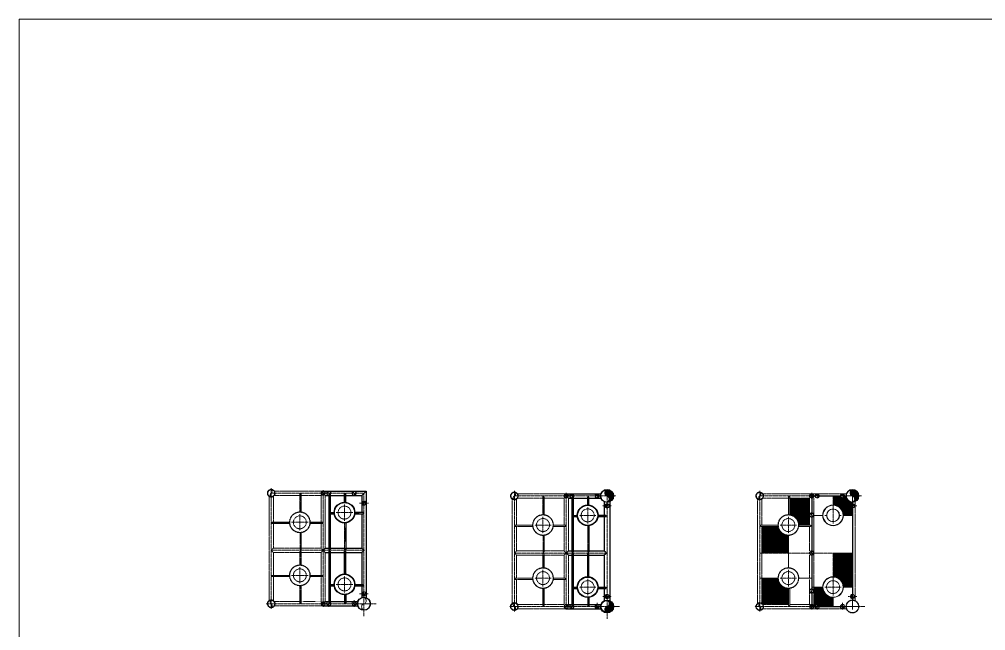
# Model space of a CAD drawing. Header units: inches. Extents: x -18249 to 140262, y -20124 to 30200.
# Drawn here: x -18249 to 19697, y 6185 to 30200 of the extents above; entities that cross this region are included whole.
import ezdxf

# ---------------------------------------------------------------- set-up
doc = ezdxf.new("R2010")
doc.units = ezdxf.units.IN
doc.header["$LTSCALE"] = 5
doc.header["$MEASUREMENT"] = 0
for name, pattern in [('CENTER', [2, 1.25, -0.25, 0.25, -0.25]), ('HIDDEN', [0.375, 0.25, -0.125]), ('PHANTOM2', [1.25, 0.625, -0.125, 0.125, -0.125, 0.125, -0.125])]:
    doc.linetypes.add(name, pattern=pattern)
for name, color, linetype, lineweight in [('CENTER LINE', 1, 'CENTER', 0), ('EXISTING', 8, 'PHANTOM2', 0), ('HATCH', 250, 'Continuous', 0), ('HIDDEN', 8, 'HIDDEN', 0), ('STRUCTURE', 3, 'Continuous', 25)]:
    doc.layers.add(name, color=color, linetype=linetype, lineweight=lineweight)
pattern_1 = [(45, (140174.724, 68503.538), (-8.8388348, 8.8388348), [])]
pattern_2 = [(45, (149810.224, 68503.538), (-8.8388348, 8.8388348), [])]
pattern_3 = [(0, (140174.724, 68503.538), (0, 25), []), (90, (140174.72, 68503.54), (-100, 6e-15), [])]
pattern_4 = [(45, (130627.183, 68610.695), (-8.8388348, 8.8388348), [])]

msp = doc.modelspace()

# ---------------------------------------------------------------- hatches: boundary and pattern name
at = {"layer": 'HATCH'}
h = msp.add_hatch(dxfattribs=at)
h.set_pattern_fill('ANSI31', color=256, scale=100)
h.set_pattern_definition(pattern_1)
edge = h.paths.add_edge_path()
edge.add_ellipse((4829.1448, 11598.18605), major_axis=(0, 120.5), ratio=0.7287934944, start_angle=0, end_angle=180)
edge.add_line((4829.1448, 11477.68605), (4829.1448, 11718.68605))
h.paths.add_polyline_path([(4829.1448, 11718.68605), (4829.1448, 11477.68605), (5070.1448, 11477.68605, 0.4142135624)])
edge = h.paths.add_edge_path()
edge.add_line((5070.1448, 11477.68605), (4829.1448, 11477.68605))
edge.add_ellipse((4829.1448, 11357.18605), major_axis=(0, -120.5), ratio=0.7287934944, start_angle=0, end_angle=180, ccw=False)
edge.add_arc((4829.1448, 11477.68605), 241, 270, 360)
edge = h.paths.add_edge_path()
edge.add_ellipse((4444.1448, 11513.93605), major_axis=(0, 36.25), ratio=0.7089602462, start_angle=0, end_angle=180)
edge.add_line((4444.1448, 11477.68605), (4516.6448, 11477.68605))
edge.add_arc((4444.1448, 11477.68605), 72.5, 0, 90)
edge = h.paths.add_edge_path()
edge.add_line((4516.6448, 11477.68605), (4444.1448, 11477.68605))
edge.add_ellipse((4444.1448, 11441.43605), major_axis=(0, -36.25), ratio=0.7089602462, start_angle=0, end_angle=180, ccw=False)
edge.add_arc((4444.1448, 11477.68605), 72.5, 270, 360)
edge = h.paths.add_edge_path()
edge.add_ellipse((3449.1448, 11513.93605), major_axis=(0, 36.25), ratio=0.7089602462, start_angle=0, end_angle=180)
edge.add_line((3449.1448, 11477.68605), (3521.6448, 11477.68605))
edge.add_arc((3449.1448, 11477.68605), 72.5, 0, 90)
edge = h.paths.add_edge_path()
edge.add_line((3521.6448, 11477.68605), (3449.1448, 11477.68605))
edge.add_ellipse((3449.1448, 11441.43605), major_axis=(0, -36.25), ratio=0.7089602462, start_angle=0, end_angle=180, ccw=False)
edge.add_arc((3449.1448, 11477.68605), 72.5, 270, 360)
edge = h.paths.add_edge_path()
edge.add_ellipse((3229.1448, 11513.93605), major_axis=(0, 36.25), ratio=0.7089602462, start_angle=0, end_angle=180)
edge.add_line((3229.1448, 11477.68605), (3229.1448, 11550.18605))
h.paths.add_polyline_path([(3229.1448, 11550.18605), (3229.1448, 11477.68605), (3301.6448, 11477.68605, 0.4142135624)])
edge = h.paths.add_edge_path()
edge.add_line((3301.6448, 11477.68605), (3229.1448, 11477.68605))
edge.add_ellipse((3229.1448, 11441.43605), major_axis=(0, -36.25), ratio=0.7089602462, start_angle=98.081240319, end_angle=180, ccw=False)
edge.add_line((3254.5894, 11446.53197), (3263.47292, 11440.7173))
edge.add_line((3263.47292, 11440.7173), (3279.94832, 11425.96321))
edge.add_arc((3229.1448, 11477.68605), 72.5, 314.486264409, 360)
edge = h.paths.add_edge_path()
edge.add_line((3279.94832, 11425.96321), (3263.47292, 11440.7173))
edge.add_line((3263.47292, 11440.7173), (3254.5894, 11446.53197))
edge.add_ellipse((3229.1448, 11441.43605), major_axis=(0, -36.25), ratio=0.7089602462, start_angle=0, end_angle=98.081240319, ccw=False)
edge.add_arc((3229.1448, 11477.68605), 72.5, 270, 314.486264409)
h = msp.add_hatch(dxfattribs=at)
h.set_pattern_fill('GRATE', color=256, scale=800)
h.paths.add_polyline_path([(11949.6448, 9928.18605, -0.3778316461), (11546.35675, 10283.68605), (10910.1448, 10283.68605), (10910.1448, 9235.68605), (11949.6448, 9235.68605)])
h.paths.add_polyline_path([(11949.6448, 7844.18605, -0.4142135624), (11543.1448, 8250.68605), (10910.1448, 8250.68605), (10910.1448, 7260.63486, -0.0993846429), (10952.59361, 7218.18605), (11949.6448, 7218.18605)])
h.paths.add_polyline_path([(12780.1448, 11393.18605), (12000.6448, 11393.18605), (12000.6448, 10737.9741, -0.3778316461), (12356.1448, 10334.68605), (12780.1448, 10334.68605)])
h = msp.add_hatch(dxfattribs=at)
h.set_pattern_fill('ANSI31', color=256, scale=100)
h.set_pattern_definition(pattern_2)
edge = h.paths.add_edge_path()
edge.add_ellipse((14464.6448, 11598.18605), major_axis=(0, 120.5), ratio=0.7287934944, start_angle=0, end_angle=180)
edge.add_line((14464.6448, 11477.68605), (14464.6448, 11718.68605))
h.paths.add_polyline_path([(14464.6448, 11718.68605), (14464.6448, 11477.68605), (14705.6448, 11477.68605, 0.4142135624)])
edge = h.paths.add_edge_path()
edge.add_line((14705.6448, 11477.68605), (14464.6448, 11477.68605))
edge.add_ellipse((14464.6448, 11357.18605), major_axis=(0, -120.5), ratio=0.7287934944, start_angle=0, end_angle=180, ccw=False)
edge.add_arc((14464.6448, 11477.68605), 241, 270, 360)
edge = h.paths.add_edge_path()
edge.add_ellipse((14079.6448, 11513.93605), major_axis=(0, 36.25), ratio=0.7089602462, start_angle=0, end_angle=180)
edge.add_line((14079.6448, 11477.68605), (14152.1448, 11477.68605))
edge.add_arc((14079.6448, 11477.68605), 72.5, 0, 90)
edge = h.paths.add_edge_path()
edge.add_line((14152.1448, 11477.68605), (14079.6448, 11477.68605))
edge.add_ellipse((14079.6448, 11441.43605), major_axis=(0, -36.25), ratio=0.7089602462, start_angle=0, end_angle=180, ccw=False)
edge.add_arc((14079.6448, 11477.68605), 72.5, 270, 360)
edge = h.paths.add_edge_path()
edge.add_ellipse((13084.6448, 11513.93605), major_axis=(0, 36.25), ratio=0.7089602462, start_angle=0, end_angle=180)
edge.add_line((13084.6448, 11477.68605), (13157.1448, 11477.68605))
edge.add_arc((13084.6448, 11477.68605), 72.5, 0, 90)
edge = h.paths.add_edge_path()
edge.add_line((13157.1448, 11477.68605), (13084.6448, 11477.68605))
edge.add_ellipse((13084.6448, 11441.43605), major_axis=(0, -36.25), ratio=0.7089602462, start_angle=0, end_angle=180, ccw=False)
edge.add_arc((13084.6448, 11477.68605), 72.5, 270, 360)
edge = h.paths.add_edge_path()
edge.add_ellipse((12864.6448, 11513.93605), major_axis=(0, 36.25), ratio=0.7089602462, start_angle=0, end_angle=180)
edge.add_line((12864.6448, 11477.68605), (12864.6448, 11550.18605))
h.paths.add_polyline_path([(12864.6448, 11550.18605), (12864.6448, 11477.68605), (12937.1448, 11477.68605, 0.4142135624)])
edge = h.paths.add_edge_path()
edge.add_line((12937.1448, 11477.68605), (12864.6448, 11477.68605))
edge.add_ellipse((12864.6448, 11441.43605), major_axis=(0, -36.25), ratio=0.7089602462, start_angle=98.081240319, end_angle=180, ccw=False)
edge.add_line((12890.0894, 11446.53197), (12898.97292, 11440.7173))
edge.add_line((12898.97292, 11440.7173), (12915.44832, 11425.96321))
edge.add_arc((12864.6448, 11477.68605), 72.5, 314.486264409, 360)
edge = h.paths.add_edge_path()
edge.add_line((12915.44832, 11425.96321), (12898.97292, 11440.7173))
edge.add_line((12898.97292, 11440.7173), (12890.0894, 11446.53197))
edge.add_ellipse((12864.6448, 11441.43605), major_axis=(0, -36.25), ratio=0.7089602462, start_angle=0, end_angle=98.081240319, ccw=False)
edge.add_arc((12864.6448, 11477.68605), 72.5, 270, 314.486264409)
h = msp.add_hatch(dxfattribs=at)
h.set_pattern_fill('GRATE', color=256, scale=800)
h.set_pattern_definition(pattern_3)
edge = h.paths.add_edge_path()
edge.add_line((14464.6448, 11173.18605), (14464.6448, 11223.68605))
edge.add_arc((14464.6448, 11477.68605), 254, 180, 270, ccw=False)
edge.add_line((14210.6448, 11477.68605), (14164.1448, 11477.68605))
edge.add_arc((14079.6448, 11477.68605), 84.5, -180, 0, ccw=False)
edge.add_line((13995.1448, 11477.68605), (13703.6448, 11477.68605))
edge.add_line((13703.6448, 11477.68605), (13703.6448, 11122.18605))
edge.add_arc((13703.6448, 10715.68605), 406.5, 0, 90, ccw=False)
edge.add_line((14110.1448, 10715.68605), (14464.6448, 10715.68605))
edge.add_line((14464.6448, 10715.68605), (14464.6448, 11004.18605))
edge.add_arc((14464.6448, 11088.68605), 84.5, 180, 270, ccw=False)
edge.add_arc((14464.6448, 11088.68605), 84.5, 90, 180, ccw=False)
h = msp.add_hatch(dxfattribs=at)
h.set_pattern_fill('ANSI31', color=256, scale=100)
h.set_pattern_definition(pattern_4)
edge = h.paths.add_edge_path()
edge.add_ellipse((-4718.39615, 11159.59252), major_axis=(0, -36.25), ratio=0.6490811053, start_angle=180, end_angle=360)
edge.add_arc((-4718.39615, 11195.84252), 72.5, 180, 270, ccw=False)
edge.add_line((-4790.89615, 11195.84252), (-4718.39615, 11195.84252))
h.paths.add_polyline_path([(-4718.39615, 11195.84252), (-4790.89615, 11195.84252, -0.4142135624), (-4718.39615, 11268.34252)])
edge = h.paths.add_edge_path()
edge.add_ellipse((-4718.39615, 11232.09252), major_axis=(0, 36.25), ratio=0.6490811053, start_angle=180, end_angle=360, ccw=False)
edge.add_line((-4718.39615, 11195.84252), (-4718.39615, 11268.34252))
h = msp.add_hatch(dxfattribs=at)
h.set_pattern_fill('ANSI31', color=256, scale=100)
h.set_pattern_definition(pattern_1)
edge = h.paths.add_edge_path()
edge.add_ellipse((4829.1448, 11052.43605), major_axis=(0, -36.25), ratio=0.6490811053, start_angle=180, end_angle=360)
edge.add_arc((4829.1448, 11088.68605), 72.5, 180, 270, ccw=False)
edge.add_line((4756.6448, 11088.68605), (4829.1448, 11088.68605))
h.paths.add_polyline_path([(4829.1448, 11088.68605), (4756.6448, 11088.68605, -0.4142135624), (4829.1448, 11161.18605)])
edge = h.paths.add_edge_path()
edge.add_ellipse((4829.1448, 11124.93605), major_axis=(0, 36.25), ratio=0.6490811053, start_angle=180, end_angle=360, ccw=False)
edge.add_line((4829.1448, 11088.68605), (4829.1448, 11161.18605))
h = msp.add_hatch(dxfattribs=at)
h.set_pattern_fill('ANSI31', color=256, scale=100)
h.set_pattern_definition(pattern_2)
edge = h.paths.add_edge_path()
edge.add_ellipse((14464.6448, 11052.43605), major_axis=(0, -36.25), ratio=0.6490811053, start_angle=180, end_angle=360)
edge.add_arc((14464.6448, 11088.68605), 72.5, 180, 270, ccw=False)
edge.add_line((14392.1448, 11088.68605), (14464.6448, 11088.68605))
h.paths.add_polyline_path([(14464.6448, 11088.68605), (14392.1448, 11088.68605, -0.4142135624), (14464.6448, 11161.18605)])
edge = h.paths.add_edge_path()
edge.add_ellipse((14464.6448, 11124.93605), major_axis=(0, 36.25), ratio=0.6490811053, start_angle=180, end_angle=360, ccw=False)
edge.add_line((14464.6448, 11088.68605), (14464.6448, 11161.18605))
h = msp.add_hatch(dxfattribs=at)
h.set_pattern_fill('GRATE', color=256, scale=800)
h.set_pattern_definition(pattern_3)
h.paths.add_polyline_path([(14464.6448, 9235.68605), (13703.6448, 9235.68605), (13703.6448, 8302.18605, -0.4142135624), (14110.1448, 7895.68605), (14464.6448, 7895.68605)])
h = msp.add_hatch(dxfattribs=at)
h.set_pattern_fill('ANSI31', color=256, scale=100)
h.set_pattern_definition(pattern_4)
edge = h.paths.add_edge_path()
edge.add_ellipse((-4718.39615, 7666.09252), major_axis=(0, 36.25), ratio=0.6490811053, start_angle=0, end_angle=180, ccw=False)
edge.add_arc((-4718.39615, 7629.84252), 72.5, 90, 180)
edge.add_line((-4790.89615, 7629.84252), (-4718.39615, 7629.84252))
h.paths.add_polyline_path([(-4718.39615, 7629.84252), (-4790.89615, 7629.84252, 0.4142135624), (-4718.39615, 7557.34252)])
edge = h.paths.add_edge_path()
edge.add_ellipse((-4718.39615, 7593.59252), major_axis=(0, -36.25), ratio=0.6490811053, start_angle=0, end_angle=180)
edge.add_line((-4718.39615, 7629.84252), (-4718.39615, 7557.34252))
h = msp.add_hatch(dxfattribs=at)
h.set_pattern_fill('ANSI31', color=256, scale=100)
h.set_pattern_definition(pattern_1)
edge = h.paths.add_edge_path()
edge.add_ellipse((4829.1448, 7558.93605), major_axis=(0, 36.25), ratio=0.6490811053, start_angle=0, end_angle=180, ccw=False)
edge.add_arc((4829.1448, 7522.68605), 72.5, 90, 180)
edge.add_line((4756.6448, 7522.68605), (4829.1448, 7522.68605))
h.paths.add_polyline_path([(4829.1448, 7522.68605), (4756.6448, 7522.68605, 0.4142135624), (4829.1448, 7450.18605)])
edge = h.paths.add_edge_path()
edge.add_ellipse((4829.1448, 7486.43605), major_axis=(0, -36.25), ratio=0.6490811053, start_angle=0, end_angle=180)
edge.add_line((4829.1448, 7522.68605), (4829.1448, 7450.18605))
h = msp.add_hatch(dxfattribs=at)
h.set_pattern_fill('GRATE', color=256, scale=800)
h.paths.add_polyline_path([(13297.1448, 7895.68605), (12949.1448, 7895.68605), (12949.1448, 7218.18605), (12924.24869, 7193.58284, -0.1995494361), (12949.1448, 7133.68605), (13000.1448, 7133.68605, -1), (13169.1448, 7133.68605), (13703.6448, 7133.68605), (13703.6448, 7489.18605, -0.4142135624)])
h = msp.add_hatch(dxfattribs=at)
h.set_pattern_fill('ANSI31', color=256, scale=100)
h.set_pattern_definition(pattern_2)
edge = h.paths.add_edge_path()
edge.add_ellipse((14464.6448, 7558.93605), major_axis=(0, 36.25), ratio=0.6490811053, start_angle=0, end_angle=180, ccw=False)
edge.add_arc((14464.6448, 7522.68605), 72.5, 90, 180)
edge.add_line((14392.1448, 7522.68605), (14464.6448, 7522.68605))
h.paths.add_polyline_path([(14464.6448, 7522.68605), (14392.1448, 7522.68605, 0.4142135624), (14464.6448, 7450.18605)])
edge = h.paths.add_edge_path()
edge.add_ellipse((14464.6448, 7486.43605), major_axis=(0, -36.25), ratio=0.6490811053, start_angle=0, end_angle=180)
edge.add_line((14464.6448, 7522.68605), (14464.6448, 7450.18605))
h = msp.add_hatch(dxfattribs=at)
h.set_pattern_fill('ANSI31', color=256, scale=100)
edge = h.paths.add_edge_path()
edge.add_ellipse((4829.1448, 7254.18605), major_axis=(0, 120.5), ratio=0.7287934944, start_angle=180, end_angle=360, ccw=False)
edge.add_line((4845.08902, 7133.68605), (5070.1448, 7133.68605))
edge.add_arc((4829.1448, 7133.68605), 241, 0, 87.770930925)
h.paths.add_polyline_path([(5070.1448, 7133.68605), (4829.1448, 7133.68605), (4829.1448, 6892.68605, 0.4142135624)])
edge = h.paths.add_edge_path()
edge.add_ellipse((4829.1448, 7013.18605), major_axis=(0, -120.5), ratio=0.7287934944, start_angle=180, end_angle=360)
edge.add_line((4829.1448, 6892.68605), (4829.1448, 7133.68605))
h = msp.add_hatch(dxfattribs=at)
h.set_pattern_fill('ANSI31', color=256, scale=50, angle=90)
edge = h.paths.add_edge_path()
edge.add_ellipse((4444.1448, 7169.93605), major_axis=(0, 36.25), ratio=0.7089602462, start_angle=0, end_angle=180, ccw=False)
edge.add_arc((4444.1448, 7133.68605), 72.5, 97.837966677, 180)
edge.add_line((4371.6448, 7133.68605), (4434.73801, 7133.68605))
h.paths.add_polyline_path([(4444.1448, 7133.68605), (4371.6448, 7133.68605, 0.4142135624), (4444.1448, 7061.18605)])
edge = h.paths.add_edge_path()
edge.add_ellipse((4444.1448, 7097.43605), major_axis=(0, -36.25), ratio=0.7089602462, start_angle=0, end_angle=180)
edge.add_line((4444.1448, 7133.68605), (4444.1448, 7061.18605))

# ---------------------------------------------------------------- linework, layer by layer
at = {"layer": 'CENTER LINE'}
for p, q in [((-8357.39615, 11390.81614), (-8357.39615, 11778.86891)), ((-8357.39615, 7393.34252), (-8357.39615, 11584.84252)), ((-8357.39615, 11584.84252), (-4718.39615, 11584.84252)), ((-7233.39615, 11584.84252), (-7233.39615, 10838.34252)), ((-6318.39615, 11701.04769), (-6318.39615, 7118.12115)), ((-4718.39615, 11584.84252), (-4718.39615, 6758.26307)), ((1190.1448, 11283.65966), (1190.1448, 11671.71243)), ((1190.1448, 7286.18605), (1190.1448, 11477.68605)), ((1190.1448, 11477.68605), (5178.89852, 11477.68605)), ((2314.1448, 11477.68605), (2314.1448, 10731.18605)), ((3229.1448, 11593.89121), (3229.1448, 7010.96467)), ((4829.1448, 11731.68605), (4829.1448, 6651.10659)), ((10825.6448, 11283.65966), (10825.6448, 11671.71243)), ((10825.6448, 7286.18605), (10825.6448, 11477.68605)), ((10825.6448, 11477.68605), (14814.39852, 11477.68605)), ((11949.6448, 11477.68605), (11949.6448, 10731.18605)), ((12864.6448, 11593.89121), (12864.6448, 7010.96467)), ((13703.6448, 11477.68605), (13703.6448, 10391.7655)), ((14464.6448, 11593.89121), (14464.6448, 7010.96467)), ((-5479.39615, 11146.76307), (-5479.39615, 10498.92198)), ((-4897.47561, 11195.84252), (-4539.3167, 11195.84252)), ((4068.1448, 11039.60659), (4068.1448, 10391.7655)), ((4650.06534, 11088.68605), (5008.22426, 11088.68605)), ((14285.56534, 11088.68605), (14643.72426, 11088.68605)), ((-7233.39615, 10765.76307), (-7233.39615, 10117.92198)), ((-5803.3167, 10823.74783), (-5155.47561, 10823.74783)), ((2314.1448, 10658.60659), (2314.1448, 10010.7655)), ((3744.22426, 10715.68605), (4392.06534, 10715.68605)), ((11949.6448, 10658.60659), (11949.6448, 10010.7655)), ((13379.72426, 10715.68605), (13449.6448, 10715.68605)), ((13957.6448, 10715.68605), (14027.56534, 10715.68605)), ((-8357.39615, 10441.84252), (-7629.89615, 10441.84252)), ((-7557.3167, 10441.84252), (-6909.47561, 10441.84252)), ((-5479.39615, 10416.34252), (-5479.39615, 10005.34252)), ((-5479.39615, 10416.34252), (-5479.39615, 9372.84252)), ((-5428.39615, 10419.55448), (-5428.39615, 10005.34252)), ((1190.1448, 10334.68605), (1917.6448, 10334.68605)), ((1990.22426, 10334.68605), (2638.06534, 10334.68605)), ((4068.1448, 10309.18605), (4068.1448, 9898.18605)), ((4068.1448, 10309.18605), (4068.1448, 9265.68605)), ((4119.1448, 10312.398), (4119.1448, 9898.18605)), ((10825.6448, 10334.68605), (11553.1448, 10334.68605)), ((11625.72426, 10334.68605), (12273.56534, 10334.68605)), ((-8357.39615, 9342.84252), (-4718.39615, 9342.84252)), ((1190.1448, 9235.68605), (4829.1448, 9235.68605)), ((10825.6448, 9235.68605), (14464.6448, 9235.68605)), ((13703.6448, 9235.68605), (13703.6448, 7571.7655)), ((-7557.3167, 8357.84252), (-6909.47561, 8357.84252)), ((-7233.39615, 8681.76307), (-7233.39615, 8033.92198)), ((-5479.39615, 8409.34252), (-5479.39615, 8680.34252)), ((-5428.39615, 8406.13057), (-5428.39615, 8680.34252)), ((2314.1448, 8574.60659), (2314.1448, 7926.7655)), ((4068.1448, 8302.18605), (4068.1448, 8573.18605)), ((4119.1448, 8298.9741), (4119.1448, 8573.18605)), ((11949.6448, 8574.60659), (11949.6448, 7926.7655)), ((-5803.3167, 8002.84252), (-5155.47561, 8002.84252)), ((-5479.39615, 8326.76307), (-5479.39615, 7678.92198)), ((1990.22426, 8250.68605), (2638.06534, 8250.68605)), ((4068.1448, 8219.60659), (4068.1448, 7571.7655)), ((11625.72426, 8250.68605), (12273.56534, 8250.68605)), ((-4889.7853, 7629.84252), (-4547.007, 7629.84252)), ((3744.22426, 7895.68605), (4392.06534, 7895.68605)), ((13379.72426, 7895.68605), (14027.56534, 7895.68605)), ((-8551.42254, 7240.84252), (-4235.8167, 7240.84252)), ((-8357.39615, 7434.86891), (-8357.39615, 7046.81614)), ((-6098.39615, 7313.34252), (-6098.39615, 7121.15377)), ((-5103.39615, 7384.60185), (-5103.39615, 7121.15377)), ((-5103.39615, 7360.45069), (-5103.39615, 7121.15377)), ((1190.1448, 7327.71243), (1190.1448, 6939.65966)), ((4444.1448, 7277.44538), (4444.1448, 7013.99729)), ((4444.1448, 7253.29422), (4444.1448, 7013.99729)), ((4657.75565, 7522.68605), (5000.53395, 7522.68605)), ((10825.6448, 7327.71243), (10825.6448, 6939.65966)), ((14079.6448, 7277.44538), (14079.6448, 7013.99729)), ((14079.6448, 7253.29422), (14079.6448, 7013.99729)), ((14293.25565, 7522.68605), (14636.03395, 7522.68605)), ((996.11841, 7133.68605), (5311.72426, 7133.68605)), ((3449.1448, 7206.18605), (3449.1448, 7013.99729)), ((10631.61841, 7133.68605), (14947.22426, 7133.68605)), ((13084.6448, 7206.18605), (13084.6448, 7013.99729))]:
    msp.add_line(p, q, dxfattribs=at)
at = {"layer": 'EXISTING'}
for p, q in [((-8441.89615, 7367.79133), (-8441.89615, 11457.89372)), ((-8272.89615, 10441.84252), (-8272.89615, 11457.89372)), ((-8230.44735, 11669.34252), (-6318.39615, 11669.34252)), ((-8230.44735, 11500.34252), (-6402.89615, 11500.34252)), ((-7233.39615, 11554.84252), (-7182.39615, 11554.84252)), ((-7225.39615, 10848.2638), (-7225.39615, 11554.84252)), ((-7182.39615, 10845.13057), (-7182.39615, 11554.84252)), ((-6402.89615, 10441.84252), (-6402.89615, 11500.34252)), ((-6233.89615, 9427.34252), (-6233.89615, 11500.34252)), ((1105.6448, 7218.18605), (1105.6448, 11393.18605)), ((1274.6448, 10334.68605), (1274.6448, 11393.18605)), ((1317.09361, 11562.18605), (3229.1448, 11562.18605)), ((1317.09361, 11393.18605), (3144.6448, 11393.18605)), ((2314.1448, 11447.68605), (2365.1448, 11447.68605)), ((2322.1448, 10741.10732), (2322.1448, 11447.68605)), ((2365.1448, 10737.9741), (2365.1448, 11447.68605)), ((3144.6448, 10334.68605), (3144.6448, 11393.18605)), ((3313.6448, 9320.18605), (3313.6448, 11393.18605)), ((10741.1448, 7218.18605), (10741.1448, 11393.18605)), ((10910.1448, 10334.68605), (10910.1448, 11393.18605)), ((10952.59361, 11562.18605), (12864.6448, 11562.18605)), ((10952.59361, 11393.18605), (12780.1448, 11393.18605)), ((11949.6448, 11447.68605), (12000.6448, 11447.68605)), ((11957.6448, 10741.10732), (11957.6448, 11447.68605)), ((12000.6448, 10737.9741), (12000.6448, 11447.68605)), ((12780.1448, 10334.68605), (12780.1448, 11393.18605)), ((12864.6448, 11562.18605), (14225.11244, 11562.18605)), ((12949.1448, 7218.18605), (12949.1448, 11393.18605)), ((14574.6448, 11248.74064), (14574.6448, 7362.63146)), ((-8327.39615, 10441.84252), (-7639.89615, 10441.84252)), ((-8327.39615, 10441.84252), (-8327.39615, 10390.84252)), ((-8327.39615, 10433.84252), (-7639.81743, 10433.84252)), ((-8327.39615, 10390.84252), (-7636.6842, 10390.84252)), ((-8272.89615, 9427.34252), (-8272.89615, 10390.84252)), ((-6348.39615, 10390.84252), (-6830.10811, 10390.84252)), ((-6348.39615, 10433.84252), (-6826.97488, 10433.84252)), ((-6348.39615, 10441.84252), (-6826.89615, 10441.84252)), ((-6402.89615, 9427.34252), (-6402.89615, 10390.84252)), ((-6348.39615, 10441.84252), (-6348.39615, 10390.84252)), ((1220.1448, 10334.68605), (1907.6448, 10334.68605)), ((1220.1448, 10334.68605), (1220.1448, 10283.68605)), ((1220.1448, 10326.68605), (1907.72353, 10326.68605)), ((1220.1448, 10283.68605), (1910.85675, 10283.68605)), ((1274.6448, 9320.18605), (1274.6448, 10283.68605)), ((3199.1448, 10283.68605), (2717.43285, 10283.68605)), ((3199.1448, 10326.68605), (2720.56607, 10326.68605)), ((3199.1448, 10334.68605), (2720.6448, 10334.68605)), ((3144.6448, 9320.18605), (3144.6448, 10283.68605)), ((3199.1448, 10334.68605), (3199.1448, 10283.68605)), ((10855.6448, 10334.68605), (11543.1448, 10334.68605)), ((10855.6448, 10334.68605), (10855.6448, 10283.68605)), ((10855.6448, 10326.68605), (11543.22353, 10326.68605)), ((10855.6448, 10283.68605), (11546.35675, 10283.68605)), ((10910.1448, 8250.68605), (10910.1448, 10283.68605)), ((12834.6448, 10283.68605), (12352.93285, 10283.68605)), ((12834.6448, 10326.68605), (12356.06607, 10326.68605)), ((12834.6448, 10334.68605), (12356.1448, 10334.68605)), ((12780.1448, 9320.18605), (12780.1448, 10283.68605)), ((12834.6448, 10334.68605), (12834.6448, 10283.68605)), ((-7225.39615, 10035.42125), (-7225.39615, 9372.84252)), ((-7182.39615, 10038.55448), (-7182.39615, 9372.84252)), ((2322.1448, 9928.26478), (2322.1448, 9265.68605)), ((2365.1448, 9931.398), (2365.1448, 9265.68605)), ((11949.6448, 9928.18605), (11949.6448, 8657.18605)), ((-7233.39615, 9427.34252), (-8272.89615, 9427.34252)), ((-8272.89615, 8357.84252), (-8272.89615, 9258.34252)), ((-7233.39615, 9258.34252), (-8272.89615, 9258.34252)), ((-7233.39615, 9372.84252), (-7182.39615, 9372.84252)), ((-7233.39615, 9312.84252), (-7233.39615, 8764.34252)), ((-7233.39615, 9312.84252), (-7182.39615, 9312.84252)), ((-7225.39615, 9312.84252), (-7225.39615, 8764.2638)), ((-6402.89615, 9427.34252), (-7182.39615, 9427.34252)), ((-7182.39615, 9312.84252), (-7182.39615, 8761.13057)), ((-6402.89615, 9258.34252), (-7182.39615, 9258.34252)), ((-6402.89615, 8357.84252), (-6402.89615, 9258.34252)), ((-6233.89615, 7325.34252), (-6233.89615, 9258.34252)), ((2314.1448, 9320.18605), (1274.6448, 9320.18605)), ((1274.6448, 8250.68605), (1274.6448, 9151.18605)), ((2314.1448, 9151.18605), (1274.6448, 9151.18605)), ((2314.1448, 9265.68605), (2365.1448, 9265.68605)), ((2314.1448, 9205.68605), (2314.1448, 8657.18605)), ((2314.1448, 9205.68605), (2365.1448, 9205.68605)), ((2322.1448, 9205.68605), (2322.1448, 8657.10732)), ((3144.6448, 9320.18605), (2365.1448, 9320.18605)), ((2365.1448, 9205.68605), (2365.1448, 8653.9741)), ((3144.6448, 9151.18605), (2365.1448, 9151.18605)), ((3144.6448, 8250.68605), (3144.6448, 9151.18605)), ((3313.6448, 7218.18605), (3313.6448, 9151.18605)), ((12780.1448, 8250.68605), (12780.1448, 9151.18605)), ((-8327.39615, 8357.84252), (-7639.89615, 8357.84252)), ((-8327.39615, 8357.84252), (-8327.39615, 8306.84252)), ((-8327.39615, 8349.84252), (-7639.81743, 8349.84252)), ((-6348.39615, 8349.84252), (-6826.97488, 8349.84252)), ((-6348.39615, 8357.84252), (-6826.89615, 8357.84252)), ((-6348.39615, 8357.84252), (-6348.39615, 8306.84252)), ((-8327.39615, 8306.84252), (-7636.6842, 8306.84252)), ((-8272.89615, 7367.79133), (-8272.89615, 8306.84252)), ((-6348.39615, 8306.84252), (-6830.10811, 8306.84252)), ((-6402.89615, 7325.34252), (-6402.89615, 8306.84252)), ((1220.1448, 8250.68605), (1907.6448, 8250.68605)), ((1220.1448, 8250.68605), (1220.1448, 8199.68605)), ((1220.1448, 8242.68605), (1907.72353, 8242.68605)), ((1220.1448, 8199.68605), (1910.85675, 8199.68605)), ((1274.6448, 7218.18605), (1274.6448, 8199.68605)), ((3199.1448, 8199.68605), (2717.43285, 8199.68605)), ((3199.1448, 8242.68605), (2720.56607, 8242.68605)), ((3199.1448, 8250.68605), (2720.6448, 8250.68605)), ((3144.6448, 7218.18605), (3144.6448, 8199.68605)), ((3199.1448, 8250.68605), (3199.1448, 8199.68605)), ((10825.6448, 8250.68605), (11543.1448, 8250.68605)), ((10910.1448, 7218.18605), (10910.1448, 8250.68605)), ((12864.6448, 8250.68605), (12356.1448, 8250.68605)), ((12780.1448, 7218.18605), (12780.1448, 8199.68605)), ((-7233.39615, 7270.84252), (-7233.39615, 7951.34252)), ((-7225.39615, 7270.84252), (-7225.39615, 7951.42125)), ((-7182.39615, 7270.84252), (-7182.39615, 7954.55448)), ((2314.1448, 7163.68605), (2314.1448, 7844.18605)), ((2322.1448, 7163.68605), (2322.1448, 7844.26478)), ((2365.1448, 7163.68605), (2365.1448, 7847.398)), ((11949.6448, 7163.68605), (11949.6448, 7844.18605)), ((11957.6448, 7163.68605), (11957.6448, 7844.26478)), ((12000.6448, 7163.68605), (12000.6448, 7847.398)), ((-8230.44735, 7325.34252), (-7233.39615, 7325.34252)), ((-7233.39615, 7270.84252), (-7182.39615, 7270.84252)), ((1317.09361, 7218.18605), (2314.1448, 7218.18605)), ((2365.1448, 7218.18605), (3144.6448, 7218.18605)), ((10952.59361, 7218.18605), (11949.6448, 7218.18605)), ((12000.6448, 7218.18605), (12780.1448, 7218.18605)), ((-8230.44735, 7156.34252), (-6318.39615, 7156.34252)), ((1317.09361, 7049.18605), (3229.1448, 7049.18605)), ((2314.1448, 7163.68605), (2365.1448, 7163.68605)), ((10952.59361, 7049.18605), (12864.6448, 7049.18605)), ((11949.6448, 7163.68605), (12000.6448, 7163.68605)), ((12864.6448, 7049.18605), (14225.11244, 7049.18605))]:
    msp.add_line(p, q, dxfattribs=at)
for points in [[(-6233.89615, 11500.34252), (-6261.95279, 11528.06909), (-6284.06803, 11547.87377), (-6302.22233, 11559.75659), (-6318.39615, 11563.71752), (-6334.56998, 11559.75659), (-6352.72428, 11547.87377), (-6374.83951, 11528.06909), (-6402.89615, 11500.34252)], [(3313.6448, 11393.18605), (3285.58816, 11420.91261), (3263.47292, 11440.7173), (3245.31863, 11452.60011), (3229.1448, 11456.56105), (3212.97097, 11452.60011), (3194.81667, 11440.7173), (3172.70144, 11420.91261), (3144.6448, 11393.18605)], [(12949.1448, 11393.18605), (12921.08816, 11420.91261), (12898.97292, 11440.7173), (12880.81863, 11452.60011), (12864.6448, 11456.56105), (12848.47097, 11452.60011), (12830.31667, 11440.7173), (12808.20144, 11420.91261), (12780.1448, 11393.18605)], [(-8272.89615, 9427.34252), (-8300.62272, 9399.28588), (-8320.4274, 9377.17065), (-8332.31022, 9359.01635), (-8336.27115, 9342.84252), (-8332.31022, 9326.6687), (-8320.4274, 9308.5144), (-8300.62272, 9286.39917), (-8272.89615, 9258.34252)], [(-6402.89615, 9427.34252), (-6375.16959, 9399.28588), (-6355.3649, 9377.17065), (-6343.48209, 9359.01635), (-6339.52115, 9342.84252), (-6343.48209, 9326.6687), (-6355.3649, 9308.5144), (-6375.16959, 9286.39917), (-6402.89615, 9258.34252)], [(1274.6448, 9320.18605), (1246.91823, 9292.12941), (1227.11355, 9270.01417), (1215.23073, 9251.85987), (1211.2698, 9235.68605), (1215.23073, 9219.51222), (1227.11355, 9201.35792), (1246.91823, 9179.24269), (1274.6448, 9151.18605)], [(3144.6448, 9320.18605), (3172.37136, 9292.12941), (3192.17605, 9270.01417), (3204.05886, 9251.85987), (3208.0198, 9235.68605), (3204.05886, 9219.51222), (3192.17605, 9201.35792), (3172.37136, 9179.24269), (3144.6448, 9151.18605)], [(12949.1448, 7218.18605), (12921.08816, 7190.45948), (12898.97292, 7170.6548), (12880.81863, 7158.77198), (12864.6448, 7154.81105), (12848.47097, 7158.77198), (12830.31667, 7170.6548), (12808.20144, 7190.45948), (12780.1448, 7218.18605)]]:
    msp.add_lwpolyline(points, dxfattribs=at)
for centre, radius in [((-8357.39615, 11584.84252), 152.5), ((-8357.39615, 11584.84252), 135.1), ((1190.1448, 11477.68605), 152.5), ((1190.1448, 11477.68605), 135.1), ((3229.1448, 11477.68605), 84.5), ((3229.1448, 11477.68605), 84.5), ((3229.1448, 11477.68605), 72.5), ((3229.1448, 11477.68605), 72.5), ((10825.6448, 11477.68605), 152.5), ((10825.6448, 11477.68605), 135.1), ((12864.6448, 11477.68605), 84.5), ((12864.6448, 11477.68605), 84.5), ((12864.6448, 11477.68605), 72.5), ((12864.6448, 11477.68605), 72.5), ((-5479.39615, 10822.84252), 254), ((-7233.39615, 10441.84252), 406.5), ((-7233.39615, 10441.84252), 396.5), ((-7233.39615, 10441.84252), 254), ((2314.1448, 10334.68605), 406.5), ((2314.1448, 10334.68605), 396.5), ((4068.1448, 10715.68605), 254), ((11949.6448, 10334.68605), 406.5), ((11949.6448, 10334.68605), 396.5), ((12864.6448, 10729.68605), 84.5), ((12864.6448, 10729.68605), 84.5), ((12864.6448, 10729.68605), 72.5), ((12864.6448, 10729.68605), 72.5), ((2314.1448, 10334.68605), 254), ((11949.6448, 10334.68605), 254), ((12864.6448, 9235.68605), 84.5), ((12864.6448, 9235.68605), 84.5), ((12864.6448, 9235.68605), 72.5), ((12864.6448, 9235.68605), 72.5), ((-7233.39615, 8357.84252), 406.5), ((-7233.39615, 8357.84252), 396.5), ((-7233.39615, 8357.84252), 254), ((2314.1448, 8250.68605), 406.5), ((2314.1448, 8250.68605), 396.5), ((2314.1448, 8250.68605), 254), ((11949.6448, 8250.68605), 406.5), ((11949.6448, 8250.68605), 396.5), ((11949.6448, 8250.68605), 254), ((-5479.39615, 8002.84252), 254), ((4068.1448, 7895.68605), 254), ((13703.6448, 7895.68605), 254), ((12864.6448, 7743.68605), 84.5), ((12864.6448, 7743.68605), 72.5), ((-8357.39615, 7240.84252), 152.5), ((-8357.39615, 7240.84252), 135.1), ((1190.1448, 7133.68605), 152.5), ((1190.1448, 7133.68605), 135.1), ((3229.1448, 7133.68605), 84.5), ((10825.6448, 7133.68605), 152.5), ((10825.6448, 7133.68605), 135.1), ((12864.6448, 7133.68605), 84.5), ((14464.6448, 7133.68605), 254), ((14464.6448, 7133.68605), 241), ((3229.1448, 7133.68605), 72.5), ((12864.6448, 7133.68605), 72.5)]:
    msp.add_circle(centre, radius, dxfattribs=at)
at = {"layer": 'EXISTING', "extrusion": (0, 0, -1)}
for centre, major_axis, ratio, start_param, end_param in [((-8357.39615, 11517.29252), (0, -67.55), 0.6296865509, 0, 3.1415926536), ((1190.1448, 11410.13605), (0, -67.55), 0.6296865509, 0, 3.1415926536), ((3229.1448, 11441.43605), (0, -36.25), 0.7089602462, 3.1415926536, 6.2831853072), ((10825.6448, 11410.13605), (0, -67.55), 0.6296865509, 0, 3.1415926536), ((12864.6448, 11441.43605), (0, -36.25), 0.7089602462, 3.1415926536, 6.2831853072), ((12864.6448, 10693.43605), (0, -36.25), 0.7089602462, 3.1415926536, 6.2831853072), ((12864.6448, 9199.43605), (0, -36.25), 0.7089602462, 3.1415926536, 6.2831853072), ((12864.6448, 7707.43605), (0, -36.25), 0.7089602462, 0, 3.1415926536), ((-8357.39615, 7173.29252), (0, -67.55), 0.6296865509, 3.1415926536, 6.2831853072), ((1190.1448, 7066.13605), (0, -67.55), 0.6296865509, 3.1415926536, 6.2831853072), ((3229.1448, 7097.43605), (0, -36.25), 0.7089602462, 0, 3.1415926536), ((10825.6448, 7066.13605), (0, -67.55), 0.6296865509, 3.1415926536, 6.2831853072), ((12864.6448, 7097.43605), (0, -36.25), 0.7089602462, 0, 3.1415926536)]:
    msp.add_ellipse(centre, major_axis=major_axis, ratio=ratio, start_param=start_param, end_param=end_param, dxfattribs=at)
at = {"layer": 'EXISTING'}
for centre, major_axis, ratio, start_param, end_param in [((-8357.39615, 11652.39252), (0, 67.55), 0.6296865509, 3.1415926536, 6.2831853072), ((1190.1448, 11545.23605), (0, 67.55), 0.6296865509, 3.1415926536, 6.2831853072), ((3229.1448, 11513.93605), (0, 36.25), 0.7089602462, 0, 3.1415926536), ((10825.6448, 11545.23605), (0, 67.55), 0.6296865509, 3.1415926536, 6.2831853072), ((12864.6448, 11513.93605), (0, 36.25), 0.7089602462, 0, 3.1415926536), ((12864.6448, 10765.93605), (0, 36.25), 0.7089602462, 0, 3.1415926536), ((12864.6448, 9271.93605), (0, 36.25), 0.7089602462, 0, 3.1415926536), ((12864.6448, 7779.93605), (0, 36.25), 0.7089602462, 3.1415926536, 6.2831853072), ((-8357.39615, 7308.39252), (0, 67.55), 0.6296865509, 0, 3.1415926536), ((1190.1448, 7201.23605), (0, 67.55), 0.6296865509, 0, 3.1415926536), ((10825.6448, 7201.23605), (0, 67.55), 0.6296865509, 0, 3.1415926536), ((3229.1448, 7169.93605), (0, 36.25), 0.7089602462, 3.1415926536, 6.2831853072), ((12864.6448, 7169.93605), (0, 36.25), 0.7089602462, 3.1415926536, 6.2831853072)]:
    msp.add_ellipse(centre, major_axis=major_axis, ratio=ratio, start_param=start_param, end_param=end_param, dxfattribs=at)
at = {"layer": 'HATCH'}
for p, q in [((13297.1448, 10715.68605), (12949.1448, 10715.68605)), ((14464.6448, 10715.68605), (14110.1448, 10715.68605)), ((12864.6448, 7895.68605), (13297.1448, 7895.68605)), ((14110.1448, 7895.68605), (14464.6448, 7895.68605)), ((13703.6448, 7489.18605), (13703.6448, 7133.68605))]:
    msp.add_line(p, q, dxfattribs=at)
for points in [[(97997.96067, 30200.14834), (-18248.77604, 30200.14834), (-18248.77604, -16436.6655), (97997.96067, -16436.6655)], [(12864.6448, 11477.68605), (14464.6448, 11477.68605), (14464.6448, 7133.68605), (12864.6448, 7133.68605)]]:
    msp.add_lwpolyline(points, close=True, dxfattribs=at)
for centre, radius in [((3449.1448, 11477.68605), 84.5), ((3449.1448, 11477.68605), 72.5), ((4444.1448, 11477.68605), 84.5), ((4444.1448, 11477.68605), 72.5), ((13084.6448, 11477.68605), 84.5), ((13084.6448, 11477.68605), 72.5), ((14079.6448, 11477.68605), 84.5), ((14079.6448, 11477.68605), 72.5), ((14464.6448, 11477.68605), 254), ((14464.6448, 11477.68605), 241), ((4829.1448, 11088.68605), 84.5), ((4829.1448, 11088.68605), 84.5), ((4829.1448, 11088.68605), 72.5), ((4829.1448, 11088.68605), 72.5), ((13703.6448, 10715.68605), 406.5), ((13703.6448, 10715.68605), 396.5), ((14464.6448, 11088.68605), 84.5), ((14464.6448, 11088.68605), 84.5), ((14464.6448, 11088.68605), 72.5), ((14464.6448, 11088.68605), 72.5), ((13703.6448, 10715.68605), 254), ((13703.6448, 10715.68605), 244), ((13703.6448, 7895.68605), 406.5), ((13703.6448, 7895.68605), 396.5), ((4829.1448, 7522.68605), 84.5), ((4829.1448, 7522.68605), 72.5), ((14464.6448, 7522.68605), 84.5), ((14464.6448, 7522.68605), 72.5), ((3449.1448, 7133.68605), 84.5), ((4444.1448, 7133.68605), 84.5), ((13084.6448, 7133.68605), 84.5), ((14079.6448, 7133.68605), 84.5), ((3449.1448, 7133.68605), 72.5), ((4444.1448, 7133.68605), 72.5), ((13084.6448, 7133.68605), 72.5), ((14079.6448, 7133.68605), 72.5)]:
    msp.add_circle(centre, radius, dxfattribs=at)
for centre, major_axis, ratio, start_param, end_param in [((-6098.39615, 11621.09252), (0, 36.25), 0.7089602462, 0, 3.1415926536), ((-5103.39615, 11621.09252), (0, 36.25), 0.7089602462, 0, 3.1415926536), ((3449.1448, 11513.93605), (0, 36.25), 0.7089602462, 0, 3.1415926536), ((4444.1448, 11513.93605), (0, 36.25), 0.7089602462, 0, 3.1415926536), ((4829.1448, 11598.18605), (0, 120.5), 0.7287934944, 0, 3.1415926536), ((13084.6448, 11513.93605), (0, 36.25), 0.7089602462, 0, 3.1415926536), ((14079.6448, 11513.93605), (0, 36.25), 0.7089602462, 0, 3.1415926536), ((14464.6448, 11598.18605), (0, 120.5), 0.7287934944, 0, 3.1415926536), ((-4718.39615, 11232.09252), (0, 36.25), 0.6490811053, 3.1415926536, 6.2831853072), ((4829.1448, 11124.93605), (0, 36.25), 0.6490811053, 3.1415926536, 6.2831853072), ((14464.6448, 11124.93605), (0, 36.25), 0.6490811053, 3.1415926536, 6.2831853072), ((-4718.39615, 7666.09252), (0, 36.25), 0.6490811053, 0, 3.1415926536), ((4829.1448, 7558.93605), (0, 36.25), 0.6490811053, 0, 3.1415926536), ((14464.6448, 7558.93605), (0, 36.25), 0.6490811053, 0, 3.1415926536), ((-4718.39615, 7361.34252), (0, 120.5), 0.7287934944, 3.1415926536, 6.2831853072), ((4829.1448, 7254.18605), (0, 120.5), 0.7287934944, 3.1415926536, 6.2831853072), ((3449.1448, 7169.93605), (0, 36.25), 0.7089602462, 3.1415926536, 6.2831853072), ((4444.1448, 7169.93605), (0, 36.25), 0.7089602462, 0, 3.1415926536), ((13084.6448, 7169.93605), (0, 36.25), 0.7089602462, 3.1415926536, 6.2831853072), ((14079.6448, 7169.93605), (0, 36.25), 0.7089602462, 0, 3.1415926536)]:
    msp.add_ellipse(centre, major_axis=major_axis, ratio=ratio, start_param=start_param, end_param=end_param, dxfattribs=at)
at = {"layer": 'HATCH', "extrusion": (0, 0, -1)}
for centre, major_axis, ratio, start_param, end_param in [((-6098.39615, 11548.59252), (0, -36.25), 0.7089602462, 3.1415926536, 6.2831853072), ((-5103.39615, 11548.59252), (0, -36.25), 0.7089602462, 3.1415926536, 6.2831853072), ((3449.1448, 11441.43605), (0, -36.25), 0.7089602462, 3.1415926536, 6.2831853072), ((4444.1448, 11441.43605), (0, -36.25), 0.7089602462, 3.1415926536, 6.2831853072), ((4829.1448, 11357.18605), (0, -120.5), 0.7287934944, 3.1415926536, 6.2831853072), ((13084.6448, 11441.43605), (0, -36.25), 0.7089602462, 3.1415926536, 6.2831853072), ((14079.6448, 11441.43605), (0, -36.25), 0.7089602462, 3.1415926536, 6.2831853072), ((14464.6448, 11357.18605), (0, -120.5), 0.7287934944, 3.1415926536, 6.2831853072), ((-4718.39615, 11159.59252), (0, -36.25), 0.6490811053, 0, 3.1415926536), ((4829.1448, 11052.43605), (0, -36.25), 0.6490811053, 0, 3.1415926536), ((14464.6448, 11052.43605), (0, -36.25), 0.6490811053, 0, 3.1415926536), ((-4718.39615, 7593.59252), (0, -36.25), 0.6490811053, 3.1415926536, 6.2831853072), ((-4718.39615, 7120.34252), (0, -120.5), 0.7287934944, 0, 3.1415926536), ((4829.1448, 7486.43605), (0, -36.25), 0.6490811053, 3.1415926536, 6.2831853072), ((14464.6448, 7486.43605), (0, -36.25), 0.6490811053, 3.1415926536, 6.2831853072), ((3449.1448, 7097.43605), (0, -36.25), 0.7089602462, 0, 3.1415926536), ((4444.1448, 7097.43605), (0, -36.25), 0.7089602462, 3.1415926536, 6.2831853072), ((4829.1448, 7013.18605), (0, -120.5), 0.7287934944, 0, 3.1415926536), ((13084.6448, 7097.43605), (0, -36.25), 0.7089602462, 0, 3.1415926536), ((14079.6448, 7097.43605), (0, -36.25), 0.7089602462, 3.1415926536, 6.2831853072)]:
    msp.add_ellipse(centre, major_axis=major_axis, ratio=ratio, start_param=start_param, end_param=end_param, dxfattribs=at)
at = {"layer": 'HIDDEN'}
for p, q in [((-6090.39615, 11500.34252), (-6090.39615, 9372.84252)), ((-5471.39615, 11229.34252), (-5471.39615, 11554.84252)), ((3457.1448, 11393.18605), (3457.1448, 9265.68605)), ((4076.1448, 11122.18605), (4076.1448, 11447.68605)), ((-6047.39615, 10814.84252), (-5885.89615, 10814.84252)), ((-4748.39615, 10814.84252), (-5072.89615, 10814.84252)), ((3500.1448, 10707.68605), (3661.6448, 10707.68605)), ((4799.1448, 10707.68605), (4474.6448, 10707.68605)), ((-5471.39615, 10416.34252), (-5471.39615, 9372.84252)), ((4076.1448, 10309.18605), (4076.1448, 9265.68605)), ((-6090.39615, 9312.84252), (-6090.39615, 7325.34252)), ((-5471.39615, 8409.34252), (-5471.39615, 9312.84252)), ((3457.1448, 9205.68605), (3457.1448, 7218.18605)), ((4076.1448, 8302.18605), (4076.1448, 9205.68605)), ((-6047.39615, 7994.84252), (-5885.89615, 7994.84252)), ((-5072.89615, 7994.84252), (-4748.39615, 7994.84252)), ((-5471.39615, 7596.34252), (-5471.39615, 7270.84252)), ((3500.1448, 7887.68605), (3661.6448, 7887.68605)), ((4474.6448, 7887.68605), (4799.1448, 7887.68605)), ((-7182.39615, 7325.34252), (-6402.89615, 7325.34252)), ((4076.1448, 7489.18605), (4076.1448, 7163.68605))]:
    msp.add_line(p, q, dxfattribs=at)
msp.add_lwpolyline([(-6233.89615, 7325.34252), (-6261.95279, 7297.61596), (-6284.06803, 7277.81127), (-6302.22233, 7265.92846), (-6318.39615, 7261.96752), (-6334.56998, 7265.92846), (-6352.72428, 7277.81127), (-6374.83951, 7297.61596), (-6402.89615, 7325.34252)], dxfattribs=at)
for centre, radius in [((-6318.39615, 11584.84252), 84.5), ((-6318.39615, 11584.84252), 84.5), ((-6318.39615, 11584.84252), 72.5), ((-6318.39615, 11584.84252), 72.5), ((-6098.39615, 11584.84252), 84.5), ((-6098.39615, 11584.84252), 72.5), ((-5103.39615, 11584.84252), 84.5), ((-5103.39615, 11584.84252), 72.5), ((4829.1448, 11477.68605), 241), ((-4718.39615, 11195.84252), 84.5), ((-4718.39615, 11195.84252), 84.5), ((-4718.39615, 11195.84252), 72.5), ((-4718.39615, 11195.84252), 72.5), ((-4718.39615, 7629.84252), 84.5), ((-4718.39615, 7629.84252), 72.5), ((-6318.39615, 7240.84252), 84.5), ((-6318.39615, 7240.84252), 72.5), ((-6098.39615, 7240.84252), 84.5), ((-6098.39615, 7240.84252), 72.5), ((-5103.39615, 7240.84252), 84.5), ((-5103.39615, 7240.84252), 72.5), ((-4718.39615, 7240.84252), 241)]:
    msp.add_circle(centre, radius, dxfattribs=at)
for centre, start_param, end_param in [((-6318.39615, 11621.09252), 0, 3.1415926536), ((-6318.39615, 7277.09252), 3.1415926536, 6.2831853072), ((-6098.39615, 7277.09252), 3.1415926536, 6.2831853072), ((-5103.39615, 7277.09252), 0, 3.1415926536)]:
    msp.add_ellipse(centre, major_axis=(0, 36.25), ratio=0.7089602462, start_param=start_param, end_param=end_param, dxfattribs=at)
at = {"layer": 'HIDDEN', "extrusion": (0, 0, -1)}
for centre, start_param, end_param in [((-6318.39615, 11548.59252), 3.1415926536, 6.2831853072), ((-6318.39615, 7204.59252), 0, 3.1415926536), ((-6098.39615, 7204.59252), 0, 3.1415926536), ((-5103.39615, 7204.59252), 3.1415926536, 6.2831853072)]:
    msp.add_ellipse(centre, major_axis=(0, -36.25), ratio=0.7089602462, start_param=start_param, end_param=end_param, dxfattribs=at)
at = {"layer": 'STRUCTURE'}
for p, q in [((-6318.39615, 11669.34252), (-4633.89615, 11669.34252)), ((-6233.89615, 11500.34252), (-5479.39615, 11500.34252)), ((-6098.39615, 11500.34252), (-6098.39615, 9372.84252)), ((-6047.39615, 11500.34252), (-6047.39615, 9372.84252)), ((-5479.39615, 11229.34252), (-5479.39615, 11554.84252)), ((-5479.39615, 11554.84252), (-5428.39615, 11554.84252)), ((-5428.39615, 11226.13057), (-5428.39615, 11554.84252)), ((-5428.39615, 11500.34252), (-4802.89615, 11500.34252)), ((-4802.89615, 11500.34252), (-4633.89615, 11669.34252)), ((-4802.89615, 11500.34252), (-4802.89615, 10822.84252)), ((-4633.89615, 11669.34252), (-4633.89615, 7469.78793)), ((3229.1448, 11562.18605), (4589.61244, 11562.18605)), ((3313.6448, 11393.18605), (4068.1448, 11393.18605)), ((3449.1448, 11393.18605), (3449.1448, 9265.68605)), ((3500.1448, 11393.18605), (3500.1448, 9265.68605)), ((4068.1448, 11122.18605), (4068.1448, 11447.68605)), ((4068.1448, 11447.68605), (4119.1448, 11447.68605)), ((4119.1448, 11118.9741), (4119.1448, 11447.68605)), ((4119.1448, 11393.18605), (4589.61244, 11393.18605)), ((-5479.39615, 11229.34252), (-5479.39615, 11360.34252)), ((-5428.39615, 11226.13057), (-5428.39615, 11360.34252)), ((4068.1448, 11122.18605), (4068.1448, 11253.18605)), ((4119.1448, 11118.9741), (4119.1448, 11253.18605)), ((4719.1448, 11248.74064), (4719.1448, 10715.68605)), ((4939.1448, 11248.74064), (4939.1448, 7362.63146)), ((-6047.39615, 10822.84252), (-5885.89615, 10822.84252)), ((-6047.39615, 10771.84252), (-5882.6842, 10771.84252)), ((-5076.10811, 10771.84252), (-4748.39615, 10771.84252)), ((-4748.39615, 10822.84252), (-5072.89615, 10822.84252)), ((-4802.89615, 10771.84252), (-4802.89615, 9427.34252)), ((-4748.39615, 10822.84252), (-4748.39615, 10771.84252)), ((3500.1448, 10715.68605), (3661.6448, 10715.68605)), ((3500.1448, 10664.68605), (3664.85675, 10664.68605)), ((4471.43285, 10664.68605), (4799.1448, 10664.68605)), ((4799.1448, 10715.68605), (4474.6448, 10715.68605)), ((4719.1448, 10664.68605), (4719.1448, 9320.18605)), ((4799.1448, 10715.68605), (4799.1448, 10664.68605)), ((-5428.39615, 10419.55448), (-5428.39615, 9372.84252)), ((4119.1448, 10312.398), (4119.1448, 9265.68605)), ((-6233.89615, 9427.34252), (-6098.39615, 9427.34252)), ((-6233.89615, 9258.34252), (-6098.39615, 9258.34252)), ((-6098.39615, 9372.84252), (-6047.39615, 9372.84252)), ((-6098.39615, 9312.84252), (-6098.39615, 7325.34252)), ((-6098.39615, 9312.84252), (-6047.39615, 9312.84252)), ((-6047.39615, 9427.34252), (-5479.39615, 9427.34252)), ((-6047.39615, 9312.84252), (-6047.39615, 7308.21648)), ((-6047.39615, 9258.34252), (-5479.39615, 9258.34252)), ((-5479.39615, 9372.84252), (-5428.39615, 9372.84252)), ((-5479.39615, 9312.84252), (-5428.39615, 9312.84252)), ((-5479.39615, 8409.34252), (-5479.39615, 9312.84252)), ((-5428.39615, 9427.34252), (-4802.89615, 9427.34252)), ((-5428.39615, 8406.13057), (-5428.39615, 9312.84252)), ((-5428.39615, 9258.34252), (-4802.89615, 9258.34252)), ((-4802.89615, 9258.34252), (-4802.89615, 8002.84252)), ((3313.6448, 9320.18605), (3449.1448, 9320.18605)), ((3313.6448, 9151.18605), (3449.1448, 9151.18605)), ((3449.1448, 9265.68605), (3500.1448, 9265.68605)), ((3449.1448, 9205.68605), (3449.1448, 7218.18605)), ((3449.1448, 9205.68605), (3500.1448, 9205.68605)), ((3500.1448, 9320.18605), (4068.1448, 9320.18605)), ((3500.1448, 9205.68605), (3500.1448, 7201.06)), ((3500.1448, 9151.18605), (4068.1448, 9151.18605)), ((4068.1448, 9265.68605), (4119.1448, 9265.68605)), ((4068.1448, 9205.68605), (4119.1448, 9205.68605)), ((4068.1448, 8302.18605), (4068.1448, 9205.68605)), ((4119.1448, 9320.18605), (4719.1448, 9320.18605)), ((4119.1448, 8298.9741), (4119.1448, 9205.68605)), ((4119.1448, 9151.18605), (4719.1448, 9151.18605)), ((4719.1448, 9151.18605), (4719.1448, 7895.68605)), ((12864.6448, 9151.18605), (12864.6448, 7828.18605)), ((-6047.39615, 8002.84252), (-5885.89615, 8002.84252)), ((-5072.89615, 8002.84252), (-4748.39615, 8002.84252)), ((-4748.39615, 8002.84252), (-4748.39615, 7951.84252)), ((-6047.39615, 7951.84252), (-5882.6842, 7951.84252)), ((-5479.39615, 7596.34252), (-5479.39615, 7325.34252)), ((-5479.39615, 7596.34252), (-5479.39615, 7270.84252)), ((-5428.39615, 7599.55448), (-5428.39615, 7325.34252)), ((-5428.39615, 7599.55448), (-5428.39615, 7270.84252)), ((-5076.10811, 7951.84252), (-4748.39615, 7951.84252)), ((-4802.89615, 7951.84252), (-4802.89615, 7469.78793)), ((3500.1448, 7895.68605), (3661.6448, 7895.68605)), ((3500.1448, 7844.68605), (3664.85675, 7844.68605)), ((4471.43285, 7844.68605), (4799.1448, 7844.68605)), ((4474.6448, 7895.68605), (4799.1448, 7895.68605)), ((4719.1448, 7844.68605), (4719.1448, 7362.63146)), ((4799.1448, 7895.68605), (4799.1448, 7844.68605)), ((12864.6448, 7659.18605), (12864.6448, 7218.18605)), ((-6233.89615, 7325.34252), (-5479.39615, 7325.34252)), ((-5479.39615, 7270.84252), (-5428.39615, 7270.84252)), ((-5428.39615, 7325.34252), (-4957.92851, 7325.34252)), ((3313.6448, 7218.18605), (4068.1448, 7218.18605)), ((4068.1448, 7489.18605), (4068.1448, 7218.18605)), ((4068.1448, 7489.18605), (4068.1448, 7163.68605)), ((4119.1448, 7492.398), (4119.1448, 7218.18605)), ((4119.1448, 7492.398), (4119.1448, 7163.68605)), ((4119.1448, 7218.18605), (4589.61244, 7218.18605)), ((-6318.39615, 7156.34252), (-4957.92851, 7156.34252)), ((3229.1448, 7049.18605), (4589.61244, 7049.18605)), ((4068.1448, 7163.68605), (4119.1448, 7163.68605))]:
    msp.add_line(p, q, dxfattribs=at)
for points in [[(12864.6448, 11393.18605), (12864.6448, 10814.18605)], [(12949.1448, 11477.68605), (13000.1448, 11477.68605)], [(13169.1448, 11477.68605), (13995.1448, 11477.68605)], [(14164.1448, 11477.68605), (14210.6448, 11477.68605)], [(14464.6448, 11223.68605), (14464.6448, 11173.18605)], [(14464.6448, 11004.18605), (14464.6448, 7607.18605)], [(12865.81629, 10645.19417), (12864.71503, 9320.18602)], [(-6233.89615, 9427.34252), (-6261.62272, 9399.28588), (-6281.4274, 9377.17065), (-6293.31022, 9359.01635), (-6297.27115, 9342.84252), (-6293.31022, 9326.6687), (-6281.4274, 9308.5144), (-6261.62272, 9286.39917), (-6233.89615, 9258.34252)], [(-4802.89615, 9427.34252), (-4766.8024, 9399.28588), (-4741.02115, 9377.17065), (-4725.5524, 9359.01635), (-4720.39615, 9342.84252), (-4725.5524, 9326.6687), (-4741.02115, 9308.5144), (-4766.8024, 9286.39917), (-4802.89615, 9258.34252)], [(3313.6448, 9320.18605), (3285.91823, 9292.12941), (3266.11355, 9270.01417), (3254.23073, 9251.85987), (3250.2698, 9235.68605), (3254.23073, 9219.51222), (3266.11355, 9201.35792), (3285.91823, 9179.24269), (3313.6448, 9151.18605)], [(4719.1448, 9320.18605), (4755.23855, 9292.12941), (4781.0198, 9270.01417), (4796.48855, 9251.85987), (4801.6448, 9235.68605), (4796.48855, 9219.51222), (4781.0198, 9201.35792), (4755.23855, 9179.24269), (4719.1448, 9151.18605)], [(14464.6448, 7438.18605), (14464.6448, 7387.68605)], [(12949.1448, 7133.68605), (13000.1448, 7133.68605)], [(13169.1448, 7133.68605), (13995.1448, 7133.68605)], [(14164.1448, 7133.68605), (14210.6448, 7133.68605)]]:
    msp.add_lwpolyline(points, dxfattribs=at)
for centre, radius in [((4829.1448, 11477.68605), 254), ((-5479.39615, 10822.84252), 406.5), ((-5479.39615, 10822.84252), 396.5), ((4068.1448, 10715.68605), 406.5), ((4068.1448, 10715.68605), 396.5), ((-5479.39615, 8002.84252), 406.5), ((-5479.39615, 8002.84252), 396.5), ((4068.1448, 7895.68605), 406.5), ((4068.1448, 7895.68605), 396.5), ((-4718.39615, 7240.84252), 254), ((4829.1448, 7133.68605), 254), ((4829.1448, 7133.68605), 241)]:
    msp.add_circle(centre, radius, dxfattribs=at)

doc.saveas('drawing.dxf')
